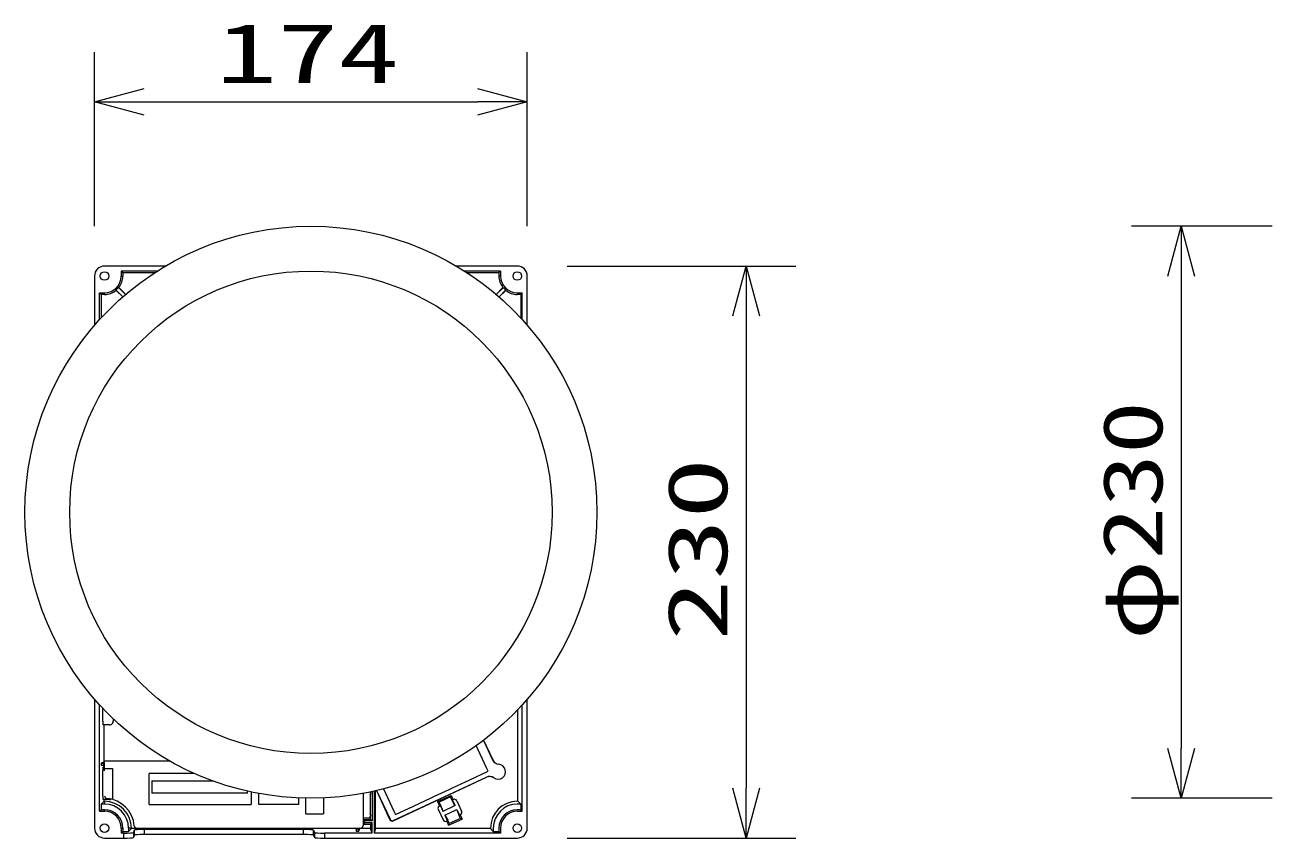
# Model space of a CAD drawing. Units: millimetres, scale not verified. Extents: x -811 to 811, y -280 to 280.
# Drawn here: x -250.1 to -199.9, y -175.6 to -142.9 of the extents above; entities that cross this region are included whole.
import ezdxf
from ezdxf.enums import TextEntityAlignment as Align

# ---------------------------------------------------------------- set-up
doc = ezdxf.new("R2010")
doc.units = ezdxf.units.MM
doc.header["$LTSCALE"] = 2
for name, color, linetype, lineweight in [('0-7_0', 7, 'Continuous', 9), ('0-8_SUNPO', 7, 'Continuous', 9), ('0-9_GAIKEI', 4, 'Continuous', 9)]:
    doc.layers.add(name, color=color, linetype=linetype, lineweight=lineweight)
doc.styles.add('ＭＳ ゴシック', font='')
doc.styles.get('ＭＳ ゴシック').set_extended_font_data('MS Gothic')

# ---------------------------------------------------------------- blocks, each defined once
blk = doc.blocks.new('_OPEN30')
at = {"layer": '0-7_0'}
blk.add_line((0, 0), (-2, 0), dxfattribs=at)
blk.add_lwpolyline([(-2, 0.536), (0, 0), (-2, -0.536)], dxfattribs=at)

msp = doc.modelspace()

# ---------------------------------------------------------------- linework, layer by layer
at = {"layer": '0-8_SUNPO'}
for p, q in [((-247.295, -150.963), (-247.295, -143.964)), ((-229.895, -150.963), (-229.895, -143.964)), ((-245.295, -145.964), (-231.895, -145.964)), ((-199.945, -150.964), (-205.595, -150.964)), ((-228.294, -152.564), (-219.095, -152.564)), ((-203.595, -152.964), (-203.595, -171.964)), ((-221.095, -154.564), (-221.095, -173.564)), ((-199.945, -173.964), (-205.595, -173.964)), ((-228.294, -175.564), (-219.095, -175.564))]:
    msp.add_line(p, q, dxfattribs=at)
at = {"layer": '0-9_GAIKEI', "color": 7}
for p, q in [((-244.446, -152.564), (-246.895, -152.564)), ((-230.294, -152.564), (-232.743, -152.564)), ((-247.295, -152.963), (-247.295, -154.943)), ((-229.895, -154.943), (-229.895, -152.963)), ((-247.295, -169.985), (-247.295, -175.164)), ((-229.895, -175.164), (-229.895, -169.985)), ((-245.702, -175.445), (-245.735, -175.543)), ((-238.888, -175.424), (-245.302, -175.424)), ((-238.488, -175.445), (-238.455, -175.543)), ((-246.895, -175.564), (-246.135, -175.564)), ((-238.055, -175.564), (-230.294, -175.564))]:
    msp.add_line(p, q, dxfattribs=at)
at = {"layer": '0-9_GAIKEI'}
for p, q in [((-246.22, -152.764), (-246.155, -152.829)), ((-244.773, -152.764), (-246.22, -152.764)), ((-246.22, -152.764), (-246.22, -152.964)), ((-246.155, -152.829), (-244.873, -152.829)), ((-246.155, -152.829), (-246.155, -152.964)), ((-230.97, -152.764), (-232.417, -152.764)), ((-232.317, -152.829), (-231.034, -152.829)), ((-230.97, -152.764), (-231.034, -152.829)), ((-231.034, -152.829), (-231.034, -152.964)), ((-246.318, -153.427), (-246.333, -153.42)), ((-246.048, -153.706), (-246.333, -153.42)), ((-246.318, -153.427), (-246.044, -153.702)), ((-246.22, -152.964), (-246.155, -152.964)), ((-230.871, -153.427), (-231.146, -153.702)), ((-247.095, -153.639), (-247.03, -153.703)), ((-247.095, -154.718), (-247.095, -153.639)), ((-247.03, -153.703), (-247.03, -154.647)), ((-246.895, -153.703), (-247.03, -153.703)), ((-246.432, -153.54), (-246.439, -153.525)), ((-246.161, -153.803), (-246.439, -153.525)), ((-246.165, -153.807), (-246.432, -153.54)), ((-231.025, -153.807), (-230.758, -153.54)), ((-230.295, -153.639), (-230.095, -153.639)), ((-230.295, -153.639), (-230.295, -153.703)), ((-230.16, -153.703), (-230.16, -154.647)), ((-230.095, -154.718), (-230.095, -153.639)), ((-247.095, -174.489), (-247.095, -170.21)), ((-246.966, -170.864), (-246.966, -170.349)), ((-230.275, -174.084), (-230.275, -170.403)), ((-230.095, -174.489), (-230.095, -170.21)), ((-246.966, -170.864), (-246.955, -170.864)), ((-246.955, -171.014), (-246.955, -170.864)), ((-246.545, -170.773), (-246.545, -170.864)), ((-246.695, -171.014), (-246.955, -171.014)), ((-246.915, -172.514), (-246.915, -171.014)), ((-231.53, -172.741), (-231.946, -171.847)), ((-231.657, -171.636), (-231.289, -172.424)), ((-231.654, -171.633), (-231.285, -172.425)), ((-246.915, -172.514), (-247.025, -172.551)), ((-246.895, -172.514), (-246.93, -172.549)), ((-246.895, -172.514), (-246.915, -172.514)), ((-246.895, -172.86), (-246.895, -172.464)), ((-246.895, -172.464), (-244.274, -172.464)), ((-231.285, -172.425), (-231.289, -172.424)), ((-247.025, -172.551), (-246.946, -172.55)), ((-247.025, -172.551), (-247.025, -172.627)), ((-247.025, -172.627), (-246.946, -172.628)), ((-246.915, -172.664), (-247.025, -172.627)), ((-246.966, -173.867), (-246.966, -172.86)), ((-246.955, -172.86), (-246.955, -172.714)), ((-246.895, -172.714), (-246.955, -172.714)), ((-246.93, -172.549), (-246.93, -172.629)), ((-246.895, -172.664), (-246.93, -172.629)), ((-246.915, -172.664), (-246.895, -172.664)), ((-246.915, -172.714), (-246.915, -172.664)), ((-246.895, -172.764), (-246.575, -172.764)), ((-246.575, -172.764), (-246.575, -174.007)), ((-245.095, -174.214), (-245.095, -172.964)), ((-243.285, -172.964), (-245.095, -172.964)), ((-232.2, -173.219), (-231.466, -172.877)), ((-231.466, -172.877), (-231.53, -172.741)), ((-231.042, -172.597), (-231.044, -172.597)), ((-244.995, -173.264), (-242.546, -173.264)), ((-244.995, -173.264), (-244.995, -173.764)), ((-235.286, -174.873), (-231.531, -173.122)), ((-235.281, -174.859), (-231.541, -173.115)), ((-232.903, -173.547), (-232.2, -173.219)), ((-231.541, -173.115), (-231.531, -173.122)), ((-231.242, -173.141), (-231.237, -173.145)), ((-246.955, -174.014), (-246.955, -173.867)), ((-246.695, -174.014), (-246.955, -174.014)), ((-246.915, -174.084), (-246.915, -174.014)), ((-241.145, -173.764), (-244.995, -173.764)), ((-241.145, -173.764), (-241.145, -173.678)), ((-240.995, -173.711), (-240.995, -174.214)), ((-240.695, -174.214), (-240.695, -173.771)), ((-239.095, -173.953), (-239.095, -174.214)), ((-238.795, -174.589), (-238.795, -173.962)), ((-238.095, -173.953), (-238.095, -174.589)), ((-236.495, -173.771), (-236.495, -175.064)), ((-236.198, -173.796), (-236.206, -173.804)), ((-236.206, -173.814), (-236.206, -173.804)), ((-236.206, -173.814), (-236.204, -173.816)), ((-236.202, -174.58), (-236.202, -173.847)), ((-236.198, -173.738), (-236.198, -173.796)), ((-236.195, -173.764), (-236.195, -173.711)), ((-236.055, -173.68), (-236.055, -175.364)), ((-235.995, -175.184), (-235.995, -173.666)), ((-235.962, -173.658), (-235.418, -174.825)), ((-235.952, -173.656), (-235.413, -174.811)), ((-235.68, -173.588), (-235.264, -174.482)), ((-234.466, -174.276), (-233.764, -173.948)), ((-233.764, -173.948), (-233.628, -173.885)), ((-233.628, -173.885), (-233.039, -173.61)), ((-233.5, -174.1), (-232.956, -173.847)), ((-233.039, -173.61), (-232.903, -173.547)), ((-232.956, -173.847), (-232.98, -173.913)), ((-232.956, -173.847), (-232.876, -174.019)), ((-232.9, -174.041), (-232.876, -174.019)), ((-232.866, -174.014), (-232.876, -174.019)), ((-247.095, -174.489), (-247.03, -174.424)), ((-247.095, -174.489), (-246.895, -174.489)), ((-247.03, -174.199), (-247.03, -174.424)), ((-246.895, -174.199), (-247.03, -174.199)), ((-246.895, -174.424), (-247.03, -174.424)), ((-246.895, -174.084), (-246.895, -174.199)), ((-246.895, -174.489), (-246.895, -174.424)), ((-245.095, -174.214), (-240.995, -174.214)), ((-239.095, -174.214), (-240.695, -174.214)), ((-235.264, -174.482), (-235.2, -174.618)), ((-235.2, -174.618), (-234.466, -174.276)), ((-233.5, -174.1), (-233.433, -174.124)), ((-233.5, -174.1), (-233.42, -174.272)), ((-233.478, -174.409), (-233.279, -174.836)), ((-233.37, -174.26), (-233.433, -174.124)), ((-233.387, -174.268), (-233.287, -174.481)), ((-233.283, -174.479), (-233.37, -174.26)), ((-233.287, -174.481), (-233.283, -174.479)), ((-233.206, -174.642), (-232.73, -174.42)), ((-232.9, -174.041), (-232.801, -174.254)), ((-232.801, -174.254), (-232.806, -174.257)), ((-232.734, -174.062), (-232.534, -174.489)), ((-232.725, -174.417), (-232.73, -174.42)), ((-232.73, -174.42), (-232.642, -174.638)), ((-232.725, -174.417), (-232.625, -174.63)), ((-230.275, -174.084), (-230.295, -174.084)), ((-230.16, -174.199), (-230.295, -174.199)), ((-230.16, -174.424), (-230.295, -174.424)), ((-230.295, -174.489), (-230.095, -174.489)), ((-230.275, -174.084), (-230.16, -174.199)), ((-230.16, -174.199), (-230.16, -174.424)), ((-230.095, -174.489), (-230.16, -174.424)), ((-238.795, -174.589), (-238.095, -174.589)), ((-238.535, -174.589), (-238.535, -174.604)), ((-238.355, -174.604), (-238.535, -174.604)), ((-238.355, -174.604), (-238.355, -174.589)), ((-236.295, -174.764), (-236.495, -174.764)), ((-236.495, -174.814), (-236.437, -174.872)), ((-236.495, -174.814), (-236.195, -174.814)), ((-236.437, -174.956), (-236.495, -175.014)), ((-236.195, -175.014), (-236.495, -175.014)), ((-236.437, -174.956), (-236.437, -174.872)), ((-236.337, -174.874), (-236.419, -174.873)), ((-236.337, -174.954), (-236.419, -174.955)), ((-236.135, -174.954), (-236.337, -174.954)), ((-236.206, -174.614), (-236.204, -174.611)), ((-236.206, -174.624), (-236.206, -174.614)), ((-236.198, -174.631), (-236.206, -174.624)), ((-236.198, -174.631), (-236.198, -174.69)), ((-236.195, -174.814), (-236.195, -174.664)), ((-236.195, -174.814), (-236.135, -174.874)), ((-236.135, -175.364), (-236.135, -174.954)), ((-235.413, -174.811), (-235.418, -174.825)), ((-235.281, -174.859), (-235.286, -174.873)), ((-233.211, -174.644), (-233.206, -174.642)), ((-233.211, -174.644), (-233.112, -174.857)), ((-233.206, -174.642), (-233.095, -174.849)), ((-233.136, -174.88), (-233.146, -174.885)), ((-233.112, -174.857), (-233.136, -174.88)), ((-233.136, -174.88), (-233.056, -175.052)), ((-233.032, -174.985), (-233.095, -174.849)), ((-233.056, -175.052), (-233.032, -174.985)), ((-232.579, -174.774), (-233.032, -174.985)), ((-232.579, -174.774), (-232.642, -174.638)), ((-232.583, -174.622), (-232.593, -174.627)), ((-246.22, -175.164), (-246.155, -175.164)), ((-246.22, -175.164), (-246.22, -175.364)), ((-246.22, -175.364), (-246.155, -175.299)), ((-246.135, -175.364), (-246.22, -175.364)), ((-246.155, -175.164), (-246.155, -175.299)), ((-246.155, -175.299), (-245.93, -175.299)), ((-246.135, -175.364), (-246.135, -175.564)), ((-245.93, -175.164), (-245.93, -175.299)), ((-245.815, -175.164), (-245.93, -175.164)), ((-245.93, -175.299), (-245.815, -175.184)), ((-245.815, -175.164), (-245.815, -175.184)), ((-236.795, -175.184), (-245.815, -175.184)), ((-245.702, -175.244), (-245.735, -175.343)), ((-245.735, -175.343), (-245.735, -175.543)), ((-245.702, -175.244), (-245.702, -175.445)), ((-245.599, -175.164), (-236.595, -175.164)), ((-245.302, -175.224), (-245.302, -175.424)), ((-238.888, -175.224), (-245.302, -175.224)), ((-238.888, -175.424), (-238.888, -175.224)), ((-238.055, -175.364), (-238.055, -175.564)), ((-236.135, -175.364), (-238.055, -175.364)), ((-236.795, -175.164), (-236.76, -175.199)), ((-236.795, -175.164), (-236.795, -175.184)), ((-236.795, -175.184), (-236.758, -175.294)), ((-236.76, -175.199), (-236.68, -175.199)), ((-236.758, -175.294), (-236.759, -175.215)), ((-236.682, -175.294), (-236.758, -175.294)), ((-236.645, -175.184), (-236.682, -175.294)), ((-236.682, -175.294), (-236.681, -175.215)), ((-236.645, -175.164), (-236.68, -175.199)), ((-236.645, -175.184), (-236.645, -175.164)), ((-236.195, -175.184), (-236.645, -175.184)), ((-236.135, -175.364), (-236.195, -175.184)), ((-230.97, -175.364), (-236.055, -175.364)), ((-231.26, -175.299), (-231.375, -175.184)), ((-231.26, -175.164), (-231.26, -175.299)), ((-231.26, -175.299), (-231.034, -175.299)), ((-231.034, -175.164), (-231.034, -175.299)), ((-230.97, -175.364), (-231.034, -175.299)), ((-230.97, -175.164), (-230.97, -175.364))]:
    msp.add_line(p, q, dxfattribs=at)
for points in [[(-230.97, -152.764), (-230.97, -152.964), (-231.034, -152.964)], [(-230.871, -153.427), (-230.856, -153.42), (-231.142, -153.706)], [(-247.095, -153.639), (-246.895, -153.639), (-246.895, -153.703)], [(-230.758, -153.54), (-230.751, -153.525), (-231.029, -153.803)], [(-230.095, -153.639), (-230.16, -153.703), (-230.295, -153.703)], [(-236.135, -173.698), (-236.135, -174.874), (-236.337, -174.874)], [(-232.917, -174.049), (-232.98, -173.913), (-233.433, -174.124)], [(-246.895, -174.084), (-246.915, -174.084), (-247.03, -174.199)], [(-233.387, -174.268), (-233.42, -174.272), (-233.429, -174.276)], [(-233.283, -174.479), (-232.806, -174.257), (-232.917, -174.049)], [(-236.135, -174.954), (-236.195, -175.014), (-236.195, -175.184)], [(-233.056, -175.052), (-232.513, -174.798), (-232.579, -174.774)], [(-232.625, -174.63), (-232.593, -174.627), (-232.513, -174.798)], [(-238.488, -175.445), (-238.488, -175.244), (-238.455, -175.343), (-238.455, -175.543)], [(-231.375, -175.164), (-231.375, -175.184), (-235.995, -175.184), (-236.055, -175.364)]]:
    msp.add_lwpolyline(points, dxfattribs=at)
at = {"layer": '0-9_GAIKEI', "color": 7}
for radius in [11.5, 9.7]:
    msp.add_circle((-238.595, -162.464), radius, dxfattribs=at)
at = {"layer": '0-9_GAIKEI'}
for centre, radius in [((-246.895, -152.964), 0.172), ((-230.295, -152.964), 0.172), ((-246.931, -172.547), 0.0015), ((-246.931, -172.63), 0.0015), ((-246.895, -175.164), 0.172), ((-236.436, -174.871), 0.0016), ((-236.436, -174.957), 0.0016), ((-230.295, -175.164), 0.172), ((-236.761, -175.2), 0.0015), ((-236.678, -175.2), 0.0015)]:
    msp.add_circle(centre, radius, dxfattribs=at)
at = {"layer": '0-9_GAIKEI', "color": 7}
for centre, start, end in [((-246.896, -152.963), 89.9646, 180.0354), ((-230.294, -152.963), 359.9645, 90.0354), ((-246.896, -175.165), 179.9646, 270.0355), ((-230.294, -175.165), 269.9645, 0.0355)]:
    msp.add_arc(centre, 0.399, start, end, dxfattribs=at)
at = {"layer": '0-9_GAIKEI'}
for centre, radius, start, end in [((-246.895, -152.964), 0.675, 270, 0), ((-246.895, -152.964), 0.723, 309.0807, 320.9193), ((-246.895, -152.964), 0.74, 321.2103, 0), ((-230.295, -152.964), 0.74, 180, 218.7897), ((-230.295, -152.964), 0.675, 180, 270), ((-230.295, -152.964), 0.723, 219.0807, 230.9193), ((-246.895, -152.964), 0.74, 270, 308.7897), ((-230.295, -152.964), 0.74, 231.2103, 270), ((-246.695, -170.864), 0.15, 270, 318.1894), ((-246.695, -170.864), 0.15, 323.1304, 0), ((-231.017, -172.298), 0.3, 205.0034, 264.9974), ((-231.013, -172.298), 0.3, 205.0034, 264.6117), ((-246.961, -171.966), 0.584, 271.4539, 272.3173), ((-246.961, -173.212), 0.584, 87.6826, 88.5461), ((-246.943, -172.405), 0.144, 272.1326, 274.3383), ((-246.943, -172.772), 0.144, 85.6616, 87.8674), ((-246.934, -172.527), 0.0224, 274.3274, 278.1391), ((-246.934, -172.651), 0.0224, 81.8609, 85.6726), ((-231.07, -172.895), 0.3, 236.2086, 84.6093), ((-231.414, -173.388), 0.301, 55.0228, 114.9698), ((-231.404, -173.395), 0.301, 56.1866, 114.9704), ((-246.795, -173.868), 0.1, 180, 265.589), ((-246.895, -175.164), 1.2, 4.4007, 85.5882), ((-246.695, -173.864), 0.15, 270, 298.8841), ((-236.295, -173.764), 0.1, 0, 30.2194), ((-236.712, -173.847), 0.51, 359.9604, 3.4568), ((-232.824, -174.105), 0.1, 24.996, 115.004), ((-246.895, -175.164), 1.08, 0, 90), ((-246.895, -175.164), 0.965, 0, 90), ((-246.895, -175.164), 0.74, 0, 90), ((-246.895, -175.164), 0.675, 0, 90), ((-233.387, -174.367), 0.1, 114.996, 205.004), ((-232.625, -174.531), 0.1, 294.996, 25.0039), ((-230.295, -175.164), 1.08, 90, 180), ((-230.295, -175.164), 0.965, 90, 180), ((-230.295, -175.164), 0.74, 90, 180), ((-230.295, -175.164), 0.675, 90, 180), ((-236.434, -174.86), 0.012, 258.0212, 270), ((-236.434, -174.967), 0.012, 90, 101.9788), ((-236.423, -174.715), 0.157, 265.7935, 267.9413), ((-236.423, -175.112), 0.157, 92.0587, 94.2065), ((-236.404, -174.237), 0.636, 267.7613, 268.6036), ((-236.404, -175.59), 0.636, 91.3964, 92.2387), ((-236.295, -174.664), 0.1, 270, 0), ((-236.712, -174.581), 0.51, 356.5432, 0.0396), ((-235.328, -174.782), 0.0998, 204.9645, 295.0355), ((-235.323, -174.769), 0.0998, 204.9645, 295.0355), ((-233.188, -174.794), 0.1, 204.996, 295.004), ((-245.599, -175.064), 0.1, 184.5442, 270), ((-236.782, -175.203), 0.0224, 4.3274, 8.1391), ((-237.343, -175.23), 0.584, 1.4539, 2.3173), ((-236.903, -175.212), 0.144, 2.1326, 4.3384), ((-236.097, -175.23), 0.584, 177.6826, 178.5461), ((-236.658, -175.203), 0.0224, 171.8609, 175.6726), ((-236.536, -175.212), 0.144, 175.6617, 177.8674), ((-236.595, -175.064), 0.1, 270, 0)]:
    msp.add_arc(centre, radius, start, end, dxfattribs=at)
for centre, start_param, end_param in [((-246.135, -175.343), 4.712397, 6.26573), ((-245.302, -175.245), 1.570805, 3.124138), ((-238.888, -175.245), 0.017455, 1.570787), ((-238.055, -175.343), 3.159048, 4.71238)]:
    msp.add_ellipse(centre, major_axis=(0.4, 0), ratio=0.052408, start_param=start_param, end_param=end_param, dxfattribs=at)
at = {"layer": '0-9_GAIKEI', "color": 7}
for centre, start_param, end_param in [((-245.302, -175.445), 1.570805, 3.124137), ((-238.888, -175.445), 0.017455, 1.570788), ((-246.135, -175.543), 4.712398, 6.26573), ((-238.055, -175.543), 3.159047, 4.71238)]:
    msp.add_ellipse(centre, major_axis=(0.4, 0), ratio=0.052408, start_param=start_param, end_param=end_param, dxfattribs=at)

# ---------------------------------------------------------------- block references
at = {"layer": '0-8_SUNPO'}
for p, rotation in [((-247.295, -145.964), 180), ((-203.595, -150.964), 90), ((-221.095, -152.564), 90), ((-203.595, -173.964), 270), ((-221.095, -175.564), 270)]:
    msp.add_blockref('_OPEN30', p, dxfattribs=dict(at, rotation=rotation))
msp.add_blockref('_OPEN30', (-229.895, -145.964), dxfattribs=at)

# ---------------------------------------------------------------- texts
at = {"layer": '0-8_SUNPO', "style": 'ＭＳ ゴシック', "width": 1.5}
msp.add_text('174', height=2.405, dxfattribs=at).set_placement((-242.404, -145.926), align=Align.BOTTOM_LEFT)
at = {"layer": '0-8_SUNPO', "style": 'ＭＳ ゴシック'}
for s, width, p in [('φ230', 1.3, (-203.632, -167.607)), ('230', 1.5, (-221.132, -167.635))]:
    msp.add_text(s, height=2.405, rotation=90, dxfattribs=dict(at, width=width)).set_placement(p, align=Align.BOTTOM_LEFT)

doc.saveas('drawing.dxf')
